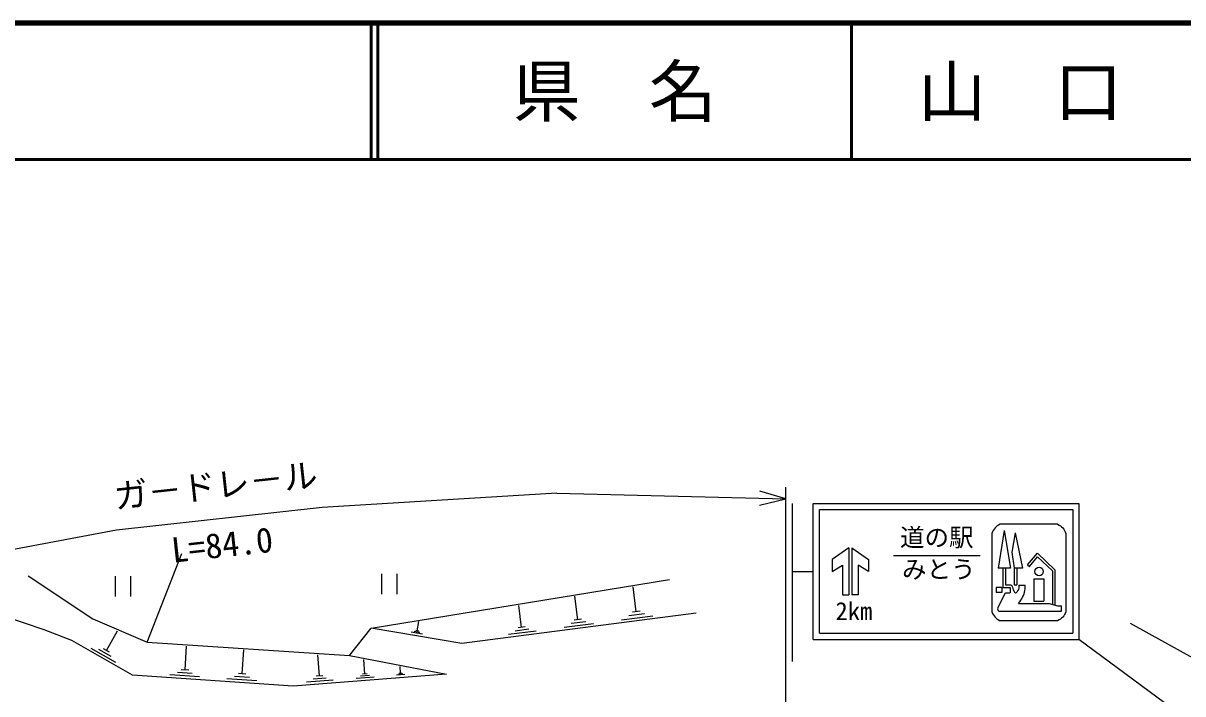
# Model space of a CAD drawing. Units: millimetres, scale not verified. Extents: x 40000 to 680000, y 20000 to 380000.
# Drawn here: x 272214 to 357312, y 330820 to 380000 of the extents above; entities that cross this region are included whole.
import ezdxf
from ezdxf.enums import TextEntityAlignment as Align

# ---------------------------------------------------------------- set-up
doc = ezdxf.new("R2010")
doc.units = ezdxf.units.MM
doc.header["$LTSCALE"] = 1000
for name, color, linetype, lineweight in [('M-BGD', 7, 'Continuous', 25), ('M-STR-STRC', 7, 'Continuous', 25), ('M-TTL', 2, 'Continuous', 140), ('M-TTL-LINE', 7, 'Continuous', 50)]:
    doc.layers.add(name, color=color, linetype=linetype, lineweight=lineweight)
doc.layers.add('M-TTL-TXT', color=7, linetype='Continuous')
doc.styles.add('@ＭＳ ゴシック', font='')
doc.styles.add('ＭＳ ゴシック', font='')
doc.styles.get('@ＭＳ ゴシック').set_extended_font_data('@MS Gothic')
doc.styles.get('ＭＳ ゴシック').set_extended_font_data('MS Gothic')

msp = doc.modelspace()

# ---------------------------------------------------------------- linework, layer by layer
at = {"layer": 'M-BGD'}
for p, q in [((281316, 334617), (283862, 341100)), ((298538, 338129), (298538, 339629)), ((299663, 338129), (299663, 339629)), ((278995, 337953), (278995, 339453)), ((280120, 337953), (280120, 339453)), ((297749, 335634), (319634, 339207)), ((312928, 336252), (312705, 337975)), ((317205, 336833), (316968, 338671)), ((308794, 335690), (308586, 337302)), ((313197, 336286), (312658, 336217)), ((318413, 336521), (316116, 336225)), ((317809, 336677), (316660, 336529)), ((317492, 336870), (316918, 336796)), ((278320, 333991), (279139, 335434)), ((296158, 333625), (297749, 335634)), ((301528, 335199), (300689, 335341)), ((301332, 335319), (300913, 335390)), ((301242, 335420), (301032, 335456)), ((301137, 335438), (301250, 336110)), ((309853, 335417), (307838, 335157)), ((309323, 335554), (308316, 335424)), ((309046, 335723), (308542, 335658)), ((314060, 335960), (311906, 335682)), ((313494, 336106), (312417, 335967)), ((279017, 333118), (277213, 334141)), ((278669, 333554), (277767, 334066)), ((278546, 333863), (278095, 334118)), ((284090, 332568), (284210, 334323)), ((288286, 332282), (288407, 334043)), ((293955, 332125), (293832, 333682)), ((297288, 332264), (297204, 333328)), ((299909, 332328), (299870, 332820)), ((285157, 332054), (282963, 332205)), ((284623, 332311), (283527, 332387)), ((284364, 332550), (283816, 332587)), ((289356, 331766), (287156, 331917)), ((288821, 332024), (287721, 332100)), ((288561, 332263), (288011, 332301)), ((294456, 331969), (293484, 331893)), ((294198, 332145), (293712, 332106)), ((297973, 332051), (296644, 331946)), ((297631, 332158), (296966, 332105)), ((297454, 332278), (297122, 332251)), ((300226, 332229), (299610, 332180)), ((300067, 332278), (299759, 332254)), ((299985, 332334), (299832, 332322)), ((294958, 331813), (293013, 331660))]:
    msp.add_line(p, q, dxfattribs=at)
for points in [[(272578, 339468), (277325, 336312), (281316, 334617), (296158, 333625), (303279, 332269)], [(303279, 332269), (292037, 331382), (280247, 332191), (275787, 334721), (273752, 335503), (270857, 336495), (269761, 338294)], [(321590, 336729), (304401, 334512), (297749, 335634)], [(407956, 307076), (403939, 309076), (395444, 313702), (376124, 320171), (365420, 329369), (353474, 335968)]]:
    msp.add_lwpolyline(points, dxfattribs=at)
at = {"layer": 'M-STR-STRC'}
for p, q in [((311369, 345532), (328180, 345126)), ((328180, 345126), (326261, 345690)), ((328171, 324167), (328180, 345981)), ((326236, 344655), (328180, 345126)), ((328678, 333185), (328678, 344786)), ((330189, 334810), (330189, 344786)), ((330189, 344786), (349689, 344786)), ((349689, 344786), (349689, 334810)), ((330643, 335263), (330643, 344333)), ((330643, 344333), (349236, 344333)), ((349236, 344333), (349236, 335263)), ((348128, 343256), (343906, 343256)), ((343296, 342586), (343296, 336840)), ((344212, 342803), (343750, 340025)), ((344212, 342803), (344659, 340025)), ((345000, 342621), (344763, 341211)), ((345000, 342621), (345536, 340025)), ((348738, 342586), (348738, 336840)), ((332796, 341533), (331579, 340662)), ((332796, 341533), (332802, 338070)), ((333023, 341534), (333029, 338070)), ((333023, 341534), (334242, 340666)), ((331579, 340662), (331580, 339777)), ((334242, 340666), (334244, 339781)), ((342434, 340932), (336085, 340932)), ((344763, 341211), (344934, 340025)), ((345912, 340267), (346646, 341124)), ((346050, 340149), (346660, 340861)), ((346646, 341124), (347922, 339910)), ((346660, 340861), (347740, 339832)), ((328678, 339798), (330189, 339798)), ((331580, 339777), (332328, 340259)), ((332328, 340259), (332330, 338070)), ((334244, 339781), (333495, 340261)), ((333495, 340261), (333499, 338072)), ((344659, 340025), (343750, 340025)), ((344112, 340025), (344112, 338618)), ((344294, 340025), (344294, 338799)), ((345536, 340025), (344934, 340025)), ((344947, 340025), (344947, 338799)), ((345128, 340025), (345128, 338799)), ((345912, 340267), (346050, 340149)), ((347740, 339832), (347740, 337374)), ((347922, 339910), (347922, 337329)), ((344294, 338799), (344695, 338799)), ((344947, 338799), (345128, 338799)), ((345280, 338796), (345754, 338796)), ((346380, 339247), (346380, 337614)), ((346380, 339247), (347105, 339247)), ((347105, 339247), (347105, 337614)), ((332330, 338070), (332800, 338070)), ((333499, 338071), (333029, 338070)), ((344022, 338618), (343614, 338618)), ((343614, 338618), (343614, 338255)), ((344022, 338255), (343614, 338255)), ((344259, 338173), (343748, 337121)), ((344022, 338618), (344022, 338255)), ((344112, 338618), (344599, 338618)), ((344604, 338203), (344294, 338203)), ((344656, 338280), (344656, 338567)), ((345260, 337433), (347497, 337433)), ((346380, 337614), (347105, 337614)), ((347497, 337433), (348122, 337281)), ((348122, 337281), (348418, 337281)), ((348418, 336889), (348418, 337281)), ((343807, 336889), (348418, 336889)), ((348128, 336170), (343906, 336170)), ((330189, 334810), (349689, 334810)), ((330643, 335263), (349236, 335263)), ((379582, 312723), (349689, 334810))]:
    msp.add_line(p, q, dxfattribs=at)
msp.add_lwpolyline([(311369, 345532), (294154, 344475), (279051, 342832), (269152, 340954), (258745, 337433)], dxfattribs=at)
msp.add_circle((346763, 339786), 309, dxfattribs=at)
for points, knots in [([(343906, 343256), (343730, 343158), (343655, 343115), (343534, 342982), (343412, 342848), (343377, 342769), (343296, 342586)], [0, 0, 0, 0, 1, 1, 1, 2, 2, 2, 2]), ([(348128, 343256), (348304, 343158), (348379, 343115), (348500, 342982), (348622, 342848), (348657, 342769), (348738, 342586)], [0, 0, 0, 0, 1, 1, 1, 2, 2, 2, 2]), ([(344695, 338799), (344719, 338790), (344732, 338786), (344747, 338767), (344756, 338755), (344759, 338746), (344765, 338732), (344829, 338589), (344835, 338494), (344916, 338360), (344958, 338292), (344975, 338265), (345034, 338192)], [0, 0, 0, 0, 1, 1, 1, 2, 2, 2, 3, 3, 3, 4, 4, 4, 4]), ([(345280, 338796), (345273, 338611), (345286, 338506), (345190, 338363), (345140, 338287), (345110, 338252), (345034, 338192)], [0, 0, 0, 0, 1, 1, 1, 2, 2, 2, 2]), ([(345260, 337433), (345410, 337643), (345464, 337714), (345557, 337915), (345641, 338097), (345690, 338202), (345725, 338400), (345752, 338553), (345756, 338617), (345754, 338796)], [0, 0, 0, 0, 1, 1, 1, 2, 2, 2, 3, 3, 3, 3]), ([(344259, 338173), (344263, 338184), (344265, 338192), (344275, 338198), (344282, 338202), (344286, 338203), (344294, 338203)], [0, 0, 0, 0, 1, 1, 1, 2, 2, 2, 2]), ([(344599, 338618), (344615, 338617), (344626, 338616), (344638, 338606), (344651, 338595), (344653, 338583), (344656, 338567)], [0, 0, 0, 0, 1, 1, 1, 2, 2, 2, 2]), ([(344656, 338280), (344651, 338258), (344650, 338247), (344637, 338230), (344626, 338217), (344619, 338213), (344604, 338203)], [0, 0, 0, 0, 1, 1, 1, 2, 2, 2, 2]), ([(343748, 337121), (343727, 337071), (343709, 337034), (343727, 336982), (343742, 336937), (343768, 336916), (343807, 336889)], [0, 0, 0, 0, 1, 1, 1, 2, 2, 2, 2]), ([(343296, 336840), (343377, 336657), (343412, 336578), (343534, 336444), (343655, 336311), (343730, 336268), (343906, 336170)], [0, 0, 0, 0, 1, 1, 1, 2, 2, 2, 2]), ([(348738, 336840), (348657, 336657), (348622, 336578), (348500, 336444), (348379, 336311), (348304, 336268), (348128, 336170)], [0, 0, 0, 0, 1, 1, 1, 2, 2, 2, 2])]:
    msp.add_open_spline(points, degree=3, knots=knots, dxfattribs=at)
at = {"layer": 'M-TTL'}
msp.add_line((680000, 380000), (40000, 380000), dxfattribs=at)
at = {"layer": 'M-TTL-LINE'}
for p, q in [((297750, 380000), (297750, 370000)), ((298250, 380000), (298250, 370000)), ((333000, 380000), (333000, 370000)), ((40000, 370000), (680000, 370000))]:
    msp.add_line(p, q, dxfattribs=at)

# ---------------------------------------------------------------- texts
at = {"layer": 'M-STR-STRC', "style": 'ＭＳ ゴシック'}
msp.add_text('ガ－ドレ－ル', height=1833, rotation=6.21, dxfattribs=at).set_placement((286494, 344648), align=Align.BOTTOM_CENTER)
at = {"layer": 'M-STR-STRC', "style": '@ＭＳ ゴシック'}
msp.add_text('L=84.0', height=1833, rotation=6.21, dxfattribs=at).set_placement((286711, 342660), align=Align.TOP_CENTER)
at = {"layer": 'M-STR-STRC', "style": 'ＭＳ ゴシック'}
msp.add_text('道の駅', height=1320, dxfattribs=at).set_placement((339259, 341234), align=Align.BOTTOM_CENTER)
msp.add_text('みとう', height=1320, dxfattribs=at).set_placement((339406, 340614), align=Align.TOP_CENTER)
msp.add_text('2km', height=1320, dxfattribs=at).set_placement((333172, 336884), align=Align.MIDDLE_CENTER)
at = {"layer": 'M-TTL-TXT', "style": 'ＭＳ ゴシック'}
for s, p in [('県\u3000名', (315625, 375000)), ('山\u3000口\u3000県', (350375, 375000))]:
    msp.add_text(s, height=3666, dxfattribs=at).set_placement(p, align=Align.MIDDLE_CENTER)

doc.saveas('drawing.dxf')
